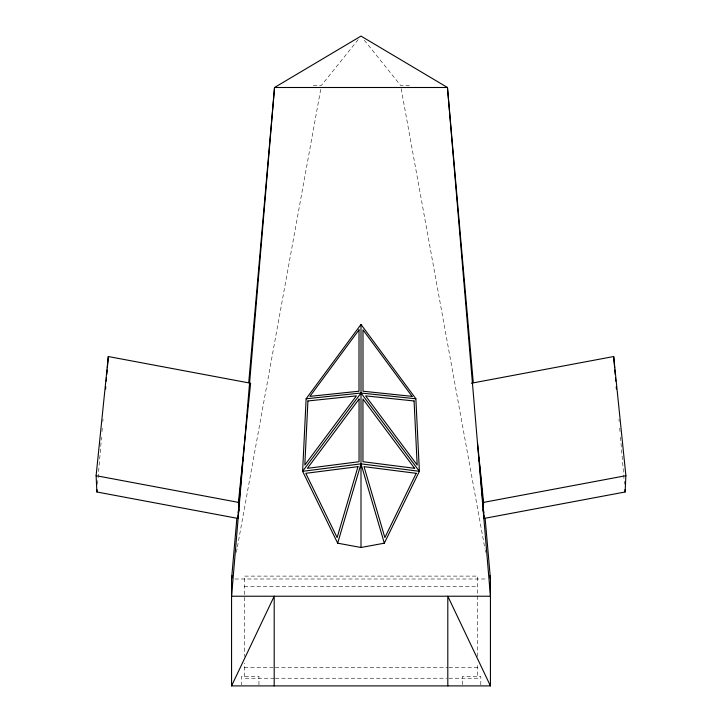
<?xml version="1.0" encoding="UTF-8"?>
<svg xmlns="http://www.w3.org/2000/svg" width="722" height="722" viewBox="0 0 722 722"><rect width="100%" height="100%" fill="white"/><g stroke="black" fill="none" stroke-linecap="round" stroke-linejoin="round"><path stroke-width="0.54" stroke-dasharray="3.61 2.71" d="M97.551 484.155L101.513 437.135M101.992 431.539L102.271 428.182M102.84 421.467L103.029 419.22M236.41 552.375L237.222 547.944M237.421 546.834L320.839 88.671M358.175 39.62L321.443 85.349L312.509 85.756M234.939 578.999L487.061 578.999M244.307 586.661L477.693 586.661M244.307 667.679L274.198 667.679M275.326 667.679L447.802 667.679M448.903 667.679L477.693 667.679M274.198 678.238L244.307 678.238L244.307 663.211M275.326 678.238L446.674 678.238M448.903 678.238L477.693 678.238L477.693 663.211M409.491 85.756L400.557 85.349L363.825 39.62M401.161 88.671L484.985 549.045M485.184 550.155L485.59 552.375M618.971 419.22L619.16 421.467M619.729 428.182L620.008 431.539M620.487 437.135L624.449 484.155M480.807 684.835L480.807 676.288L462.477 676.288L462.477 684.835M477.693 656.515L477.693 576.111L244.307 576.111L244.307 656.515M258.945 684.835L258.945 676.288L241.572 676.288L241.572 684.835"/><path stroke-width="1.08" d="M483.153 511.266L483.578 502.377L477.477 442.803M483.262 509.145L484.291 518.396L625.117 491.989L625.884 475.69L613.682 356.533L471.376 383.22M306.128 398.779L302.617 471.313L337.67 543.179L361 547.493L384.33 543.179L419.383 471.313L415.872 398.779L361 324.44L306.128 398.779L361 393.03L415.872 398.779M238.738 509.145L237.709 518.396L96.883 491.989L97.073 489.751M105.583 388.996L105.773 386.757M106.242 381.162L106.522 377.805M106.811 374.447L107.19 369.971M107.379 367.733L108.318 356.533L250.624 383.22L238.422 502.377L238.847 511.266M485.139 518.405L490.437 578.999L490.437 685.9L231.563 685.9L231.563 578.999L236.861 518.405M248.738 382.624L274.541 87.497L361 36.1L447.459 87.497L473.262 382.624M237.709 518.396L237.908 516.167M238.197 512.81L238.395 510.571M238.693 507.214L242.412 464.697M242.709 461.34L243.007 457.983M243.395 453.506L243.594 451.268M96.883 491.989L96.116 475.69L108.318 356.533M231.563 578.999L232.168 575.678M337.67 543.179L361 463.849L419.383 471.313L361 393.03L302.617 471.313L361 463.849L384.33 543.179M231.563 685.9L274.198 596.228L274.198 685.9M483.578 502.377L625.884 475.69M96.116 475.69L238.422 502.377M490.437 685.9L447.802 596.228L447.802 685.9M489.832 575.678L490.437 578.999M478.406 451.268L478.605 453.506M478.993 457.983L479.291 461.34M479.588 464.697L483.307 507.214M483.605 510.571L483.803 512.81M484.092 516.167L484.291 518.396M613.682 356.533L614.621 367.733M614.81 369.971L615.189 374.447M615.478 377.805L615.758 381.162M616.227 386.757L616.417 388.996M624.927 489.751L625.117 491.989M361 324.44L361 547.493M307.924 400.963L304.819 465.04L356.397 395.882L307.924 400.963M274.541 87.497L231.563 596.228L490.437 596.228L447.459 87.497L274.541 87.497M357.986 466.647L337.129 537.583L305.785 473.316L357.986 466.647M416.215 473.316L384.871 537.583L364.014 466.647L416.215 473.316M359.005 329.855L309.909 396.36L359.005 391.225L359.005 329.855M359.051 399.058L307.392 468.316L359.051 461.719L359.051 399.058M412.091 396.36L362.995 391.225L362.995 329.855L412.091 396.36M414.076 400.963L365.603 395.882L417.181 465.04L414.076 400.963M414.608 468.316L362.949 461.719L362.949 399.058L414.608 468.316"/></g></svg>
